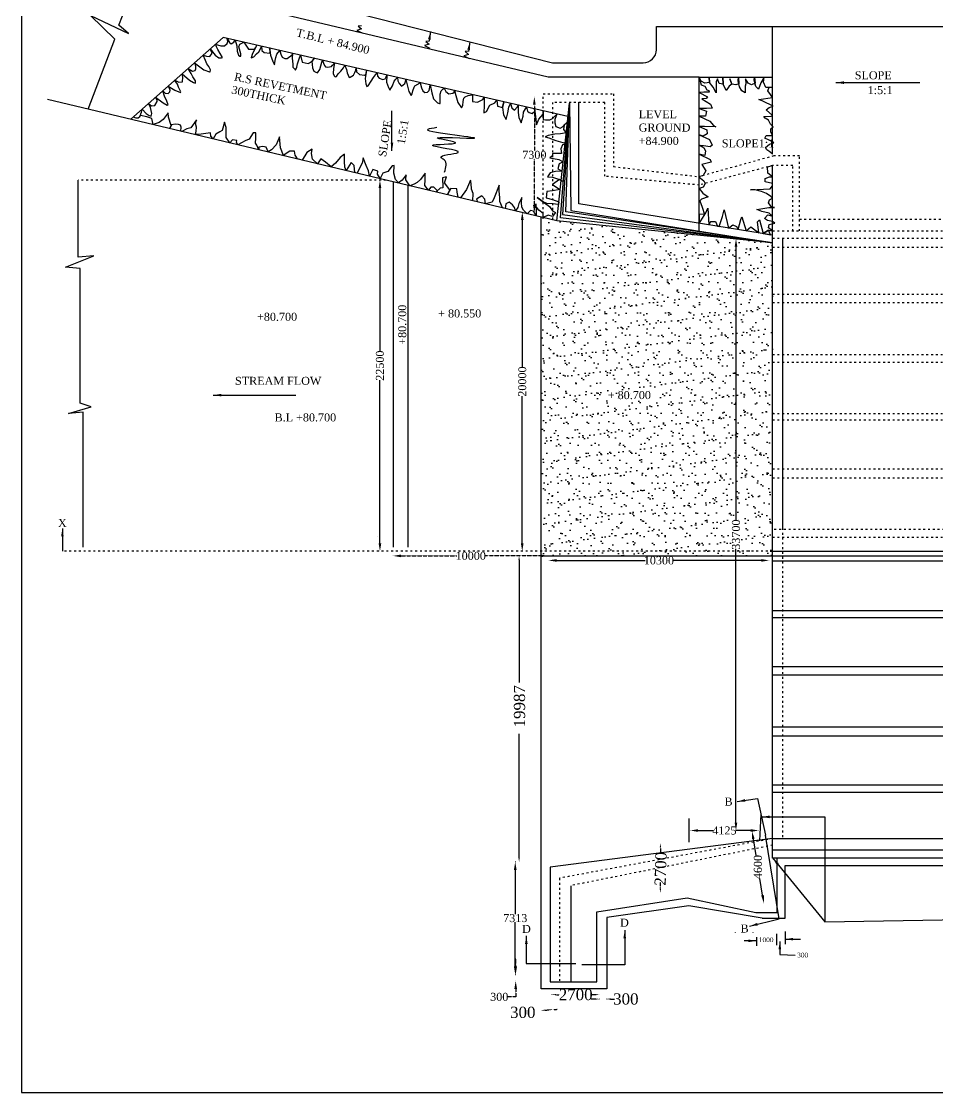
# Model space of a CAD drawing. Header units: millimetres. Extents: x 3396 to 289199, y -2290 to 111584.
# Drawn here: x 3396 to 60608, y -2290 to 64636 of the extents above; entities that cross this region are included whole.
import ezdxf

# ---------------------------------------------------------------- set-up
doc = ezdxf.new("R2010")
doc.units = ezdxf.units.MM
doc.header["$MEASUREMENT"] = 0
doc.linetypes.add('ACAD_ISO03W100', pattern=[30, 12, -18])
for name, color, linetype in [('DIM', 5, 'Continuous'), ('DWG.LINE', 10, 'Continuous'), ('HATCH', 2, 'Continuous'), ('TEXT', 7, 'Continuous')]:
    doc.layers.add(name, color=color, linetype=linetype)
doc.layers.add('DO LINE', color=3, linetype='Continuous', plot=False)
doc.layers.add('TITLE', color=7, linetype='Continuous', lineweight=30)
doc.styles.get("Standard").update_dxf_attribs({"font": 'TIMES.TTF', "height": 500})
doc.dimstyles.get("Standard").update_dxf_attribs({"dimtxt": 500, "dimasz": 500, "dimexe": 0.18, "dimexo": 0.0625, "dimgap": 0.09, "dimtad": 0, "dimtih": 1, "dimtoh": 1, "dimdec": 0, "dimzin": 0, "dimdsep": 46, "dimtxsty": 'Standard', "dimcen": 300, "dimclre": 256, "dimclrt": 4, "dimadec": 0, "dimazin": 0, "dimtfac": 1, "dimtdec": 0, "dimtofl": 0, "dimtmove": 0, "dimatfit": 3, "dimfxl": 5, "dimfxlon": 1, "dimtolj": 1, "dimtzin": 0, "dimarcsym": 0})

# ---------------------------------------------------------------- blocks, each defined once
blk = doc.blocks.new('*D101')
at = {"layer": 'Defpoints', "color": 0, "linetype": 'ACAD_ISO03W100', "ltscale": 0.2}
for p in [(26594, 31304), (36317, 31305), (36317, 31243)]:
    blk.add_point(p, dxfattribs=at)
at = {"layer": 'DIM', "lineweight": -2, "ltscale": 0.2}
blk.add_line((26594, 31248), (26594, 31242), dxfattribs=at)
at = {"layer": 'DIM', "color": 0, "linetype": 'ACAD_ISO03W100', "lineweight": -2, "ltscale": 0.2}
for p, q in [((27094, 31243), (30589, 31243)), ((35817, 31243), (32322, 31243))]:
    blk.add_line(p, q, dxfattribs=at)
at = {"layer": 'DIM', "linetype": 'ACAD_ISO03W100', "lineweight": -2, "ltscale": 0.2}
blk.add_line((36317, 31248), (36317, 31242), dxfattribs=at)
at = {"layer": 'DIM', "color": 0, "linetype": 'ACAD_ISO03W100', "ltscale": 0.2}
for points in [[(27094, 31326), (27094, 31159), (26594, 31243)], [(35817, 31326), (35817, 31159), (36317, 31243)]]:
    blk.add_solid(points, dxfattribs=at)
at = {"layer": 'DIM', "color": 4, "linetype": 'ACAD_ISO03W100', "ltscale": 0.2, "insert": (31455, 31243), "char_height": 500, "attachment_point": 5}
blk.add_mtext('\\A1;10000', dxfattribs=at)
blk = doc.blocks.new('*D102')
at = {"layer": 'Defpoints', "color": 0, "ltscale": 0.2}
for p in [(36317, 31243), (50098, 31189), (50098, 30959)]:
    blk.add_point(p, dxfattribs=at)
at = {"layer": 'DIM', "lineweight": -2, "ltscale": 0.2}
for p, q in [((36317, 30964), (36317, 30959)), ((50098, 30964), (50098, 30959))]:
    blk.add_line(p, q, dxfattribs=at)
at = {"layer": 'DIM', "color": 0, "lineweight": -2, "ltscale": 0.2}
for p, q in [((36817, 30959), (42341, 30959)), ((49598, 30959), (44074, 30959))]:
    blk.add_line(p, q, dxfattribs=at)
at = {"layer": 'DIM', "color": 0, "ltscale": 0.2}
for points in [[(36817, 31042), (36817, 30876), (36317, 30959)], [(49598, 31042), (49598, 30876), (50098, 30959)]]:
    blk.add_solid(points, dxfattribs=at)
at = {"layer": 'DIM', "color": 4, "ltscale": 0.2, "insert": (43207, 30959), "char_height": 500, "attachment_point": 5}
blk.add_mtext('\\A1;10300', dxfattribs=at)
blk = doc.blocks.new('*D103')
at = {"layer": 'Defpoints', "color": 0, "linetype": 'ACAD_ISO03W100', "ltscale": 0.2}
for p in [(35509, 59938), (35410, 52661), (35427, 52661)]:
    blk.add_point(p, dxfattribs=at)
at = {"layer": 'DIM', "lineweight": -2, "ltscale": 0.2}
blk.add_line((35432, 59938), (35427, 59938), dxfattribs=at)
at = {"layer": 'DIM', "color": 0, "linetype": 'ACAD_ISO03W100', "lineweight": -2, "ltscale": 0.2}
for p, q in [((35427, 59438), (35427, 56555)), ((35427, 53161), (35427, 56045))]:
    blk.add_line(p, q, dxfattribs=at)
at = {"layer": 'DIM', "linetype": 'ACAD_ISO03W100', "lineweight": -2, "ltscale": 0.2}
blk.add_line((35422, 52661), (35427, 52661), dxfattribs=at)
at = {"layer": 'DIM', "color": 0, "linetype": 'ACAD_ISO03W100', "ltscale": 0.2}
for points in [[(35344, 59438), (35510, 59438), (35427, 59938)], [(35344, 53161), (35510, 53161), (35427, 52661)]]:
    blk.add_solid(points, dxfattribs=at)
at = {"layer": 'DIM', "color": 4, "linetype": 'ACAD_ISO03W100', "ltscale": 0.2, "insert": (35427, 56300), "char_height": 500, "attachment_point": 5}
blk.add_mtext('\\A1;7300', dxfattribs=at)
blk = doc.blocks.new('*D105')
at = {"layer": 'Defpoints', "color": 0, "ltscale": 0.2}
for p in [(34473, 12127), (34235, 5091), (34235, 5091)]:
    blk.add_point(p, dxfattribs=at)
at = {"layer": 'DIM', "lineweight": -2, "ltscale": 0.2}
for p, q in [((34240, 12127), (34235, 12127)), ((34235, 5091), (34235, 5091))]:
    blk.add_line(p, q, dxfattribs=at)
at = {"layer": 'DIM', "color": 0, "lineweight": -2, "ltscale": 0.2}
for p, q in [((34235, 11627), (34235, 8864)), ((34235, 5591), (34235, 8354))]:
    blk.add_line(p, q, dxfattribs=at)
at = {"layer": 'DIM', "color": 0, "ltscale": 0.2}
for points in [[(34152, 11627), (34319, 11627), (34235, 12127)], [(34152, 5591), (34319, 5591), (34235, 5091)]]:
    blk.add_solid(points, dxfattribs=at)
at = {"layer": 'DIM', "color": 4, "ltscale": 0.2, "insert": (34235, 8609), "char_height": 500, "attachment_point": 5}
blk.add_mtext('\\A1;7313', dxfattribs=at)
blk = doc.blocks.new('*D106')
at = {"layer": 'Defpoints', "color": 0, "linetype": 'ACAD_ISO03W100', "ltscale": 0.2}
for p in [(34235, 5091), (34235, 4689), (34262, 4689)]:
    blk.add_point(p, dxfattribs=at)
at = {"layer": 'DIM', "color": 0, "linetype": 'ACAD_ISO03W100', "lineweight": -2, "ltscale": 0.2}
for p, q in [((34262, 5591), (34262, 6091)), ((34262, 4189), (34262, 3689)), ((34262, 3689), (33762, 3689))]:
    blk.add_line(p, q, dxfattribs=at)
at = {"layer": 'DIM', "lineweight": -2, "ltscale": 0.2}
blk.add_line((34257, 5091), (34262, 5091), dxfattribs=at)
at = {"layer": 'DIM', "linetype": 'ACAD_ISO03W100', "lineweight": -2, "ltscale": 0.2}
blk.add_line((34257, 4689), (34262, 4689), dxfattribs=at)
at = {"layer": 'DIM', "color": 0, "linetype": 'ACAD_ISO03W100', "ltscale": 0.2}
for points in [[(34179, 5591), (34345, 5591), (34262, 5091)], [(34179, 4189), (34345, 4189), (34262, 4689)]]:
    blk.add_solid(points, dxfattribs=at)
at = {"layer": 'DIM', "color": 4, "linetype": 'ACAD_ISO03W100', "ltscale": 0.2, "insert": (33236, 3689), "char_height": 500, "attachment_point": 5}
blk.add_mtext('\\A1;300', dxfattribs=at)
blk = doc.blocks.new('*D108')
at = {"layer": 'Defpoints', "color": 0, "ltscale": 0.2}
for p in [(49015, 14060), (49035, 14064), (49781, 9544)]:
    blk.add_point(p, dxfattribs=at)
at = {"layer": 'DIM', "lineweight": -2, "ltscale": 0.2}
for p, q in [((49020, 14061), (49015, 14060)), ((49766, 9542), (49761, 9541))]:
    blk.add_line(p, q, dxfattribs=at)
at = {"layer": 'DIM', "color": 0, "lineweight": -2, "ltscale": 0.2}
for p, q in [((49096, 13567), (49269, 12520)), ((49679, 10034), (49507, 11081))]:
    blk.add_line(p, q, dxfattribs=at)
at = {"layer": 'DIM', "color": 0, "ltscale": 0.2}
for points in [[(49179, 13581), (49014, 13553), (49015, 14060)], [(49762, 10048), (49597, 10021), (49761, 9541)]]:
    blk.add_solid(points, dxfattribs=at)
at = {"layer": 'DIM', "color": 4, "ltscale": 0.2, "insert": (49388, 11801), "char_height": 500, "attachment_point": 5, "rotation": 90}
blk.add_mtext('\\A1;4600', dxfattribs=at)
blk = doc.blocks.new('*D110')
at = {"layer": 'Defpoints', "color": 0, "ltscale": 0.2}
for p in [(48932, 51062), (48019, 14083), (48970, 14083)]:
    blk.add_point(p, dxfattribs=at)
at = {"layer": 'DIM', "lineweight": -2, "ltscale": 0.2}
for p, q in [((48024, 51062), (48019, 51062)), ((48024, 14083), (48019, 14083))]:
    blk.add_line(p, q, dxfattribs=at)
at = {"layer": 'DIM', "color": 0, "lineweight": -2, "ltscale": 0.2}
for p, q in [((48019, 50562), (48019, 33467)), ((48019, 14583), (48019, 31677))]:
    blk.add_line(p, q, dxfattribs=at)
at = {"layer": 'DIM', "color": 0, "ltscale": 0.2}
for points in [[(47936, 50562), (48102, 50562), (48019, 51062)], [(47936, 14583), (48102, 14583), (48019, 14083)]]:
    blk.add_solid(points, dxfattribs=at)
at = {"layer": 'DIM', "color": 4, "ltscale": 0.2, "insert": (48019, 32572), "char_height": 500, "attachment_point": 5, "rotation": 90}
blk.add_mtext('\\A1;33700', dxfattribs=at)
blk = doc.blocks.new('*D113')
at = {"layer": 'Defpoints', "color": 0, "ltscale": 0.2}
for p in [(45154, 14105), (49442, 14105), (49442, 14083)]:
    blk.add_point(p, dxfattribs=at)
at = {"layer": 'DIM', "lineweight": -2, "ltscale": 0.2}
for p, q in [((45154, 14088), (45154, 14083)), ((49442, 14088), (49442, 14083))]:
    blk.add_line(p, q, dxfattribs=at)
at = {"layer": 'DIM', "color": 0, "lineweight": -2, "ltscale": 0.2}
for p, q in [((45654, 14083), (46590, 14083)), ((48942, 14083), (48006, 14083))]:
    blk.add_line(p, q, dxfattribs=at)
at = {"layer": 'DIM', "color": 0, "ltscale": 0.2}
for points in [[(45654, 14166), (45654, 14000), (45154, 14083)], [(48942, 14166), (48942, 14000), (49442, 14083)]]:
    blk.add_solid(points, dxfattribs=at)
at = {"layer": 'DIM', "color": 4, "ltscale": 0.2, "insert": (47298, 14083), "char_height": 500, "attachment_point": 5}
blk.add_mtext('\\A1;4125', dxfattribs=at)
blk = doc.blocks.new('*D191')
at = {"layer": 'Defpoints', "color": 0, "ltscale": 0.2}
for p in [(34504, 52737), (34676, 52737), (34498, 31529)]:
    blk.add_point(p, dxfattribs=at)
at = {"layer": 'DIM', "lineweight": -2, "ltscale": 0.2}
for p, q in [((34671, 52737), (34676, 52737)), ((34664, 31529), (34669, 31529))]:
    blk.add_line(p, q, dxfattribs=at)
at = {"layer": 'DIM', "color": 0, "lineweight": -2, "ltscale": 0.2}
for p, q in [((34676, 52237), (34673, 43035)), ((34669, 32029), (34672, 41231))]:
    blk.add_line(p, q, dxfattribs=at)
at = {"layer": 'DIM', "color": 0, "ltscale": 0.2}
for points in [[(34592, 52237), (34759, 52237), (34676, 52737)], [(34586, 32029), (34753, 32029), (34669, 31529)]]:
    blk.add_solid(points, dxfattribs=at)
at = {"layer": 'DIM', "color": 4, "ltscale": 0.2, "insert": (34672, 42133), "char_height": 500, "attachment_point": 5, "rotation": 90}
blk.add_mtext('\\A1;20000', dxfattribs=at)
blk = doc.blocks.new('*D192')
at = {"layer": 'Defpoints', "color": 0, "ltscale": 0.2}
for p in [(25784, 54728), (25784, 31529), (25784, 31529)]:
    blk.add_point(p, dxfattribs=at)
at = {"layer": 'DIM', "lineweight": -2, "ltscale": 0.2}
for p, q in [((25784, 54728), (25784, 54728)), ((25784, 31529), (25784, 31529))]:
    blk.add_line(p, q, dxfattribs=at)
at = {"layer": 'DIM', "color": 0, "lineweight": -2, "ltscale": 0.2}
for p, q in [((25784, 54228), (25784, 44030)), ((25784, 32029), (25784, 42226))]:
    blk.add_line(p, q, dxfattribs=at)
at = {"layer": 'DIM', "color": 0, "ltscale": 0.2}
for points in [[(25701, 54228), (25867, 54228), (25784, 54728)], [(25701, 32029), (25867, 32029), (25784, 31529)]]:
    blk.add_solid(points, dxfattribs=at)
at = {"layer": 'DIM', "color": 4, "ltscale": 0.2, "insert": (25784, 43128), "char_height": 500, "attachment_point": 5, "rotation": 90}
blk.add_mtext('\\A1;22500', dxfattribs=at)

msp = doc.modelspace()

# ---------------------------------------------------------------- hatches: boundary and pattern name
at = {"layer": 'HATCH', "ltscale": 0.2}
h = msp.add_hatch(dxfattribs=at)
h.set_pattern_fill('AR-SAND', color=256, scale=500, style=0)
h.paths.add_polyline_path([(36835, 52181.7), (35851.3, 52416.3), (35851.3, 31242.6), (50306.1, 31242.6), (50306.1, 50809.4)])
h.paths.add_polyline_path([(41819.5, 31490), (44595.5, 31490), (44595.5, 30427.9), (41819.5, 30427.9)], flags=9)
h.paths.add_polyline_path([(34384.4, 40514.5), (34384.4, 43389.5), (35446.5, 43389.5), (35446.5, 40514.5)], flags=9)
h.paths.add_polyline_path([(48325.3, 31235.1), (48325.3, 34090.3), (49389.4, 34090.3), (49389.4, 31235.1)], flags=9)
h.paths.add_polyline_path([(39888.9, 41662.9), (42730.4, 41662.9), (42730.4, 40902.8), (39888.9, 40902.8)], flags=24)

# ---------------------------------------------------------------- linework, layer by layer
at = {"layer": 'DIM', "ltscale": 0.2}
for p, q in [((25616.4, 55144.6), (25616.2, 55144.6)), ((25621.4, 32468.8), (25616.2, 32468.8)), ((34478.4, 31242.6), (34473.2, 31242.6)), ((34473.4, 30992.6), (34473.4, 23329.4)), ((34473.4, 12376.9), (34473.4, 20115.4)), ((34478.4, 12126.9), (34473.2, 12126.9)), ((43302.2, 10184.6), (43297, 10184.6)), ((47989.9, 7717.9), (47989.9, 7723.1)), ((49087.4, 7717.9), (49087.4, 7723.1)), ((36533.4, 3822.4), (36533.4, 3827.6)), ((39234.9, 3554.4), (38984.9, 3554.4)), ((39484.9, 3559.4), (39484.9, 3554.2)), ((39935.9, 3559.4), (39935.9, 3554.2)), ((40185.9, 3554.4), (40435.9, 3554.4)), ((35849, 2846.8), (35849.4, 2841.6))]:
    msp.add_line(p, q, dxfattribs=at)
at = {"layer": 'DIM', "linetype": 'ACAD_ISO03W100', "ltscale": 0.2}
for p, q in [((43302.2, 13279.7), (43297, 13279.7)), ((43297.2, 13029.7), (43297.2, 12704.8)), ((43297.2, 10434.6), (43297.2, 10850.4)), ((36783.4, 3827.4), (37008, 3827.4)), ((39234.9, 3827.4), (39010.2, 3827.4)), ((39484.9, 3822.4), (39484.9, 3827.6)), ((36098.7, 2859.9), (36351.5, 2878.2)), ((36600.5, 2901.3), (36600.9, 2896.1)), ((36600.9, 2896.3), (36850.2, 2914.4))]:
    msp.add_line(p, q, dxfattribs=at)
at = {"layer": 'DIM', "ltscale": 0.2}
for points in [[(45072.9, 14834.2), (45072.9, 13351.1)], [(49573.9, 15109.7), (49497.5, 13428.8)], [(49295.4, 7424.4), (49295.4, 6877.4)], [(50552.7, 7638.7), (50552.7, 6918.9)], [(51088, 7783.9), (51088, 6991.6)]]:
    msp.add_lwpolyline(points, dxfattribs=at)
for points in [[(34431.7, 30992.6), (34515, 30992.6), (34473.4, 31242.6)], [(34431.7, 12376.9), (34515, 12376.9), (34473.4, 12126.9)], [(39234.9, 3596.1), (39234.9, 3512.8), (39484.9, 3554.4)], [(40185.9, 3596.1), (40185.9, 3512.8), (39935.9, 3554.4)]]:
    msp.add_solid(points, dxfattribs=at)
at = {"layer": 'DIM', "linetype": 'ACAD_ISO03W100', "ltscale": 0.2}
for points in [[(43255.6, 13029.7), (43338.9, 13029.7), (43297.2, 13279.7)], [(43255.6, 10434.6), (43338.9, 10434.6), (43297.2, 10184.6)], [(36783.4, 3869.1), (36783.4, 3785.8), (36533.4, 3827.4)], [(39234.9, 3869.1), (39234.9, 3785.8), (39484.9, 3827.4)], [(36095.7, 2901.4), (36101.7, 2818.3), (35849.4, 2841.8)], [(36348.5, 2919.7), (36354.6, 2836.6), (36600.9, 2896.3)]]:
    msp.add_solid(points, dxfattribs=at)
at = {"layer": 'DO LINE', "linetype": 'ACAD_ISO03W100', "ltscale": 10}
for p, q in [((35975.6, 52309), (35975.6, 60104)), ((35975.6, 60104), (40379.1, 60104)), ((39822, 59578.6), (36565.4, 59578.6)), ((36565.4, 59578.6), (36565.4, 52190.4)), ((39822, 54958.7), (39822, 59578.6)), ((40379.1, 60104), (40379.1, 55564)), ((40379.1, 55564), (45700.8, 54934.1)), ((45726.4, 54411.4), (39822, 54958.7)), ((50306.1, 13167.9), (37699.2, 10637.5))]:
    msp.add_line(p, q, dxfattribs=at)
for points in [[(51983.9, 51545.3), (51983.9, 56233.1), (50376, 56233.1), (45700.8, 54934.1)], [(50306.1, 55634.8), (45726.4, 54411.4)], [(51563.5, 55634.8), (50306.1, 55634.8)], [(51563.5, 51545.3), (51563.5, 55634.8)], [(26157, 54727.5), (6944.5, 54727.5)], [(51983.9, 52272.7), (116753.2, 52272.7)], [(50306.1, 51545.3), (117184.4, 51545.3)], [(50306.1, 51100.8), (117758, 51100.8)], [(50306.1, 50535.1), (117758, 50535.1)], [(50306.1, 47585.2), (117119.1, 47585.2)], [(50306.1, 47074), (117119.1, 47074)], [(50306.1, 43835), (117119.1, 43835)], [(50306.1, 43342), (117119.1, 43342)], [(50306.1, 40141.4), (117119.1, 40141.4)], [(50306.1, 39739.7), (117119.1, 39739.7)], [(50306.1, 36684.1), (117119.1, 36684.1)], [(50306.1, 36118.1), (117119.1, 36118.1)], [(50412.9, 32914.5), (117291.3, 32914.5)], [(50931.3, 32987.5), (50931.3, 13579.1)], [(50306.1, 32403.2), (117184.4, 32403.2)], [(50306.1, 31529), (5953, 31529)], [(50306.1, 13579.1), (36998.2, 11105.3), (36998.2, 4621.2)]]:
    msp.add_lwpolyline(points, dxfattribs=at)
at = {"layer": 'DWG.LINE', "ltscale": 0.2}
msp.add_line((37699.2, 10637.5), (37699.2, 4621.2), dxfattribs=at)
for points in [[(7564.6, 59160.2), (9223.1, 63536), (7698.6, 64999.6), (10090.1, 63874.5), (9482.3, 64392.3), (11307.8, 69097.6)], [(45726.4, 61155.2), (36294.8, 61155.2), (10594, 67264.4)], [(43049.2, 64322.6), (96779.4, 64322.6), (97033.3, 65112.7), (97279, 63901.8), (97442.7, 64319.1), (102861.3, 64319.1), (103178.1, 64958.8), (103358.1, 64031), (103559.6, 64376.2), (126309.8, 64376.2)], [(50293.4, 56344.1), (50293.4, 64322.6)], [(37524.5, 58690.9), (15985.4, 63636.3), (10225.3, 58525.8)], [(45726.4, 51545.1), (45726.4, 61155.2), (50293.4, 61155.2)], [(50306.1, 50809.4), (36835, 52181.7), (5029.2, 59764.6)], [(50306.1, 51283.1), (38200.9, 53229.3), (38200.9, 59590.7)], [(36835, 52181.7), (37612.9, 59525.9), (37715.7, 52831.8), (50306.1, 50809.4), (37398.4, 52730.9), (37612.9, 59525.9), (37180.5, 52579.5), (50306.1, 50809.4), (37050.7, 52363.5), (37612.9, 59525.9)], [(50306.1, 12365.9), (50306.1, 55634.8)], [(7257.4, 31791.3), (7257.4, 40220.8), (6337.9, 40145.1), (7746, 40555.4), (7061.5, 40780.1), (7061.5, 49198.3), (6146.9, 49273.8), (7926.1, 49984.9), (6944.5, 49899), (6944.5, 54727.5)], [(26619.3, 54617.3), (26619.3, 31791.3)], [(27519.6, 54402.7), (27519.6, 31791.3)], [(35851.3, 4189.4), (35851.3, 52416.3)], [(50931.3, 51100.8), (50931.3, 32987.5)], [(50306.1, 31529), (117184.4, 31529)], [(35851.3, 31242.6), (50306.1, 31242.6)], [(50306.1, 31242.6), (117184.4, 31242.6)], [(50306.1, 30934.4), (117184.4, 30934.4)], [(50306.1, 27831.3), (117119.1, 27831.3)], [(50306.1, 27403.3), (117119.1, 27403.3)], [(50306.1, 24326.8), (117119.1, 24326.8)], [(50306.1, 23808.2), (117119.1, 23808.2)], [(50306.1, 20558.5), (117119.1, 20558.5)], [(50306.1, 20002.9), (117119.1, 20002.9)], [(50306.1, 16940.3), (117119.1, 16940.3)], [(50306.1, 16477.3), (117119.1, 16477.3)], [(50306.1, 13579.1), (36424.4, 11795.8), (36424.4, 4621.2), (39327.6, 4621.2), (39327.6, 9004.5), (44974.6, 9874.7), (49268.2, 8963), (50594.7, 8963), (50594.7, 12374)], [(50306.1, 13579.1), (117758, 13579.1)], [(50306.1, 12882.8), (117758, 12882.8)], [(50306.1, 12374), (117758, 12374)], [(49646.2, 8601.9), (51092.5, 8601.9), (51092.5, 11890.3), (91914.4, 11890.3)], [(49646.2, 8601.9), (45079.2, 9386.8), (39950.2, 8640.5), (39950.2, 4189.4), (35851.3, 4189.4)]]:
    msp.add_lwpolyline(points, dxfattribs=at)
msp.add_lwpolyline([(11094.6, 68548.2), (36559.9, 62048.4), (42229.6, 62048.4, 0.4142136), (43049.2, 62868), (43049.2, 64322.6)], format="xyb", dxfattribs=at)
at = {"layer": 'HATCH', "ltscale": 0.2}
for points in [[(24627.7, 64363.4), (24427.8, 64342.9), (24639.3, 64163.9), (24351.3, 64076.9), (24668.8, 63912.9)], [(10382.6, 58665.3), (10536.1, 58607.9), (10680, 58622), (10793.3, 58697.4), (10833.3, 58763.4), (10856.9, 58857.7), (10892.3, 58956.6), (10918.3, 59041.5), (10936.9, 59157.2), (11187.8, 58893.3), (11378.8, 58763.7), (11501.5, 58718.9), (11541.6, 58876.8), (11492.1, 59060.6), (11449.6, 59251.5), (11419, 59352.8), (11331.9, 59507.6), (11515.9, 59354.2), (11721.1, 59377.8), (11881.5, 59639.3), (11867.3, 59736), (11776.4, 59902), (12254.4, 59549.7), (12492.5, 59401.2), (12549.2, 59427.2), (12473.7, 59646.3), (12322.7, 59969.1), (12217.3, 60293.2), (12368.2, 60161.6), (12552.1, 60133.3), (12667.7, 60244), (12684.2, 60331.2), (12599.3, 60545.7), (12561, 60598.1), (12972, 60347.7), (13330.5, 60199.3), (13358.8, 60239.3), (13212.5, 60533.9), (13134.7, 60717.7), (13047.4, 60859.1), (12975.7, 60966), (13225.4, 60841.6), (13456.5, 60865.2), (13466, 61147.9), (13458.9, 61263.4), (13432.1, 61371), (13895.6, 60966.6), (14140.9, 60825.2), (14263.5, 60782.7), (14263.5, 60917.1), (14103.1, 61164.5), (13987.6, 61381.3), (13933.3, 61485), (13807.6, 61704.1), (14079.7, 61535.4), (14254.2, 61570.8), (14296.6, 61667.4), (14289.6, 61846.5), (14249.5, 61976.1), (14199.7, 62052), (14776.1, 61615.7), (15137, 61476.6), (15184.2, 61483.7), (15196, 61601.5), (15089.8, 61823), (14981.4, 61988), (14896.4, 62190.7), (14746.3, 62537), (14943.6, 62465.1), (15170.1, 62451), (15313.9, 62658.4), (15183.5, 62924.8), (15484.4, 62520), (15722.7, 62366.8), (15883.1, 62352.6), (15956.2, 62378.6), (15807.6, 62637.8), (15661.4, 62889.9), (15583.5, 63057.2), (15526.9, 63165.7), (15500.2, 63205.9), (15845.5, 63115), (16076.7, 63115), (16244.1, 63263.5), (16277.2, 63383.7), (16244.7, 63576.8), (16395, 63320), (16489.4, 63244.6), (16664, 63346), (16740.5, 63462.9), (16844.2, 63114.1), (16865.5, 62784.2), (16945.7, 62522.6), (17032.9, 62461.3), (17091.9, 62463.7), (17091.9, 62614.5), (16978.7, 63041), (17030.5, 63220.1), (17157.9, 63281.4), (17280.1, 63339), (17417.3, 63144.7), (17584.8, 62911.4), (17945.7, 62899.6), (18037.7, 62998.6), (18106.3, 63149.3), (17832.5, 62631), (17734.6, 62359.8), (17902.1, 62430.5), (18081.3, 62611.9), (18230, 62734.5), (18329, 62923), (18387.8, 63084.7), (18413.9, 62814.6), (18550.7, 62696.8), (18909.2, 62652), (18921, 62758), (18892.7, 63005.5), (18955.2, 62519.6), (19096.8, 62134.7), (19193.5, 61915.5), (19193.5, 61915.5), (19247.8, 62198.3), (19273.7, 62384.5), (19344.4, 62584.8), (19526.5, 62823.3), (19589.8, 62592.3), (19670, 62396.7), (19835.1, 62314.2), (19988.4, 62326), (20306.8, 62554.6), (20329.2, 62638.9), (20310.1, 62341.9), (20336, 61957.8), (20352.5, 61774), (20456.3, 61677.3), (20508.2, 61590.2), (20590.7, 61778.7), (20628.4, 61981.3), (20711, 62242.9), (20770, 62370.2), (20832.4, 62523.4), (20932.7, 62099.1), (21303, 62002.5), (21378.5, 62040.2), (21503.5, 62134.5), (21590.7, 62202.8), (21694.6, 62356), (21536.6, 62160.5), (21580.4, 61744.8), (21665.3, 61521), (21778.5, 61466.8), (21889.3, 61431.4), (22033.2, 61624.7), (22158.2, 62091.3), (22193.8, 62210.8), (22264.3, 62018.2), (22318.6, 61876.8), (22389.3, 61808.5), (22509.7, 61780.2), (22750.2, 61825), (22825.7, 61909.8), (22903.5, 61966.4), (22956.5, 62035.7), (22876.3, 61702.1), (22869.2, 61388.7), (22916.4, 61230.7), (22994.2, 61178.9), (23065, 61202.5), (23173.5, 61360.4), (23345.6, 61534.7), (23506, 61732.7), (23555.6, 61817.5), (23591.8, 61889.8), (23686.2, 61633.6), (23745.2, 61430.9), (23865.5, 61124.6), (23919.7, 61148.2), (24127.2, 61277.8), (24219.2, 61445.1), (24275.9, 61595.9), (24292.1, 61729.1), (24318.3, 61485.1), (24497.6, 61322.5), (24827.7, 61284.8), (24917.4, 61343.7), (24954.1, 61577.1), (24859.5, 61074.1), (24894.8, 60741.8), (24968, 60569.8), (25041, 60609.8), (25227.4, 60899.7), (25383, 61125.9), (25501, 61290.9), (25620.1, 61424.2), (25630.7, 61206), (25729.8, 61085.8), (25963.3, 61001), (26114.2, 61048.1), (26182.6, 61166), (26214.3, 61287.7), (26200.4, 60844.9), (26320.7, 60515), (26398.5, 60331.2), (26573.1, 60604.6), (26676.8, 60896.8), (26773.5, 61019.3), (26882.4, 61134.3), (26898.5, 60932.1), (26976.4, 60764.8), (27139.1, 60597.5), (27346.7, 60753), (27382, 60873.2), (27400, 61015.5), (27495.7, 60595), (27583, 60262.7), (27729.2, 60008.2), (27802.3, 60114.2), (27833, 60302.7), (27927.3, 60533.7), (27962.7, 60606.7), (28304.2, 60807.9), (28369.5, 60493.7), (28463.8, 60291), (28584.2, 60199.1), (28751.6, 60213.2), (28867.2, 60319.3), (28900.2, 60526.6), (28928.6, 60664.5), (29016.8, 60174.4), (29132.4, 59806.8), (29372.9, 59547.6), (29509.8, 59498.1), (29554.6, 59516.9), (29552.2, 59785.6), (29549.8, 60089.6), (29615.9, 60289.9), (29726.8, 60428.9), (29792.5, 60466.2), (29895.1, 60266.3), (30084.7, 60108.9), (30341.9, 60150.7), (30409.4, 60211.7), (30444.5, 60316.5), (30528.3, 59999.7), (30650.6, 59575.7), (30878.8, 59235.2), (30952.7, 59392.6), (30978.4, 59633.5), (31017, 59842.3), (31103.8, 59925.8), (31299.9, 60006.1), (31572.4, 60057.5)], [(28850.2, 63409.4), (28650.3, 63389), (28861.8, 63210), (28573.8, 63123), (28891.3, 62959)], [(31309, 62770.2), (31109, 62749.8), (31320.5, 62570.8), (31032.5, 62483.8), (31350, 62319.8)], [(50293.4, 56344.1), (50125.7, 56495.3), (49937, 56612.3), (49868.7, 56761.8), (50116.2, 56971.2), (50373.2, 57055.7), (50293.4, 57120.8), (50096.6, 57218.3), (49816.9, 57338.5), (49898.2, 57507.5), (50197.5, 57507.5), (50293.4, 57501.1), (50187.8, 57742.6), (50200.8, 57934.4), (50337.4, 58044.9), (50165.2, 58225.2), (50051.3, 58465.7), (49849.6, 58598.9), (49761.8, 58693.2), (50220.5, 58709.4), (50293.4, 58751.7), (49895.2, 59110.1), (50087.2, 59262.9), (50331.2, 59350.6), (49690.1, 59660.1), (49440.5, 59759.9), (50293.4, 59884.5), (50180.8, 60075.6), (49997.8, 60291.7), (50089.3, 60524.4), (50293.4, 60499.4), (49881.4, 60516), (49731.7, 60840.1), (49781.6, 61155.2), (49565.3, 60798.6), (49423.9, 60399.7), (49265.9, 60574.2), (49157.8, 60973.1), (49166.1, 61155.2), (49211.9, 60773.7), (48991.4, 60673.9), (48775.2, 60782), (48617.1, 61056.2), (48642.1, 60740.4), (48592.2, 60599.2), (48583.9, 60183.7), (48384.3, 60291.7), (48242.9, 60549.3), (48159.7, 60931.6), (48184.7, 61155.2), (48201.3, 60740.4), (48001.7, 60682.3), (47760.5, 60715.5), (47644, 61056.2), (47760.5, 60715.5), (47594.2, 60590.9), (47402.9, 60316.6), (47211.6, 60707.2), (47203.3, 61155.2), (47211.6, 60707.2), (47211.6, 60707.2), (46970.4, 60757), (46870.6, 61047.9), (46870.6, 61047.9), (46779.1, 60856.7), (46787.4, 60441.3), (46787.4, 60167), (46587.8, 60532.7), (46363.2, 60823.5), (46346.6, 61155.2), (46363.2, 60823.5), (46075.9, 60774.5), (45834.7, 60907.5), (45726.4, 61155.2), (45851.3, 60683.1), (46075.9, 60591.7), (46200.6, 60359), (46325.4, 60317.5), (46342.2, 60224.5), (46009.5, 60216.2), (45726.4, 60191.3), (46234.1, 59933.7), (46159.2, 59825.7), (45884.8, 59792.4), (46433.7, 59460), (46533.5, 59210.7), (46167.6, 59194.1), (45726.4, 59194.1), (46175.9, 59019.6), (46109.3, 58712.1), (45726.4, 58712.1), (46383.8, 58396.4), (46616.7, 58138.8), (46766.4, 58047.4), (46059.4, 58072.3), (45726.4, 58080.6), (46200.8, 57864.5), (46217.5, 57606.9), (45967.9, 57474), (45726.4, 57548.8), (46358.8, 57266.2), (46533.5, 56904.9), (46408.7, 56796.8), (45992.9, 56863.3), (45843.2, 56871.6), (45726.4, 56896.5), (46001.2, 56738.7), (46109.3, 56555.8), (46067.7, 56265), (45726.4, 56350.1), (46417.1, 56015.7), (46467, 55841.2), (45884.8, 55699.9), (46142.6, 55297.6), (45974.4, 55010.1), (45700.8, 54934.1), (46017.9, 54666.1), (46088.3, 54508), (45959.6, 54283.8), (45726.4, 54192.4), (45953.8, 53905.2), (46286.3, 53679.3), (45874, 53533.1), (45726.4, 53387), (45761.1, 53421.3), (45900.6, 53028.2), (46059.9, 52564.7), (45726.4, 52603), (45726.4, 52019.4)], [(31572.4, 60057.5), (31572.4, 59634.7), (31884.2, 59590.7), (32211.2, 59757.7), (32295.9, 59891.4), (32291.2, 59387.3), (32276.7, 58922.6), (32443.8, 59002.4), (32654.6, 59394.6), (32967.2, 59554.4), (33079.5, 59711.5), (33127.1, 59336.5), (33432.3, 59263.9), (33514.2, 59611.7), (33432.3, 59263.9), (33505, 58806.4), (33672.2, 58501.4), (33781.2, 58929.8), (33839.4, 59285.7), (33927.9, 59516.7), (34013.8, 59242.1), (34188.2, 59096.9), (34362.7, 59285.7), (34408.9, 59406.2), (34413.5, 58944.3), (34457.1, 58624.8), (34595.2, 58298), (34726.1, 58712), (34747.9, 58958.9), (34944.6, 59283.3), (34944.6, 59283.3), (34995, 59038.8), (35111.3, 58937.1), (35293, 58879), (35452.9, 59024.2), (35443.2, 59168.8), (35503.7, 58690.2), (35540.1, 58327.1), (35554.6, 58181.9), (35714.5, 58530.4), (35975.6, 58849.9), (35975.6, 59046.5), (35975.6, 58719.2), (35975.6, 58501.4), (36114.3, 58486.8), (36390.5, 58486.8), (36565.4, 58574.1), (36825.4, 58851.4), (36705, 58508.8), (36705, 58298.2), (36777.7, 58065.8), (37039.4, 57956.9), (37228.4, 58080.3), (37344.6, 58211.1), (37490.6, 58370.8), (37286.5, 58145.7), (37257.4, 57884.3), (37416.6, 57672.5), (37416.6, 57672.5), (37053.9, 57608.3), (36712.3, 57601), (36298, 57506.6), (36094.5, 57419.5), (36335.7, 57364.3), (36764.6, 57190), (37200.7, 57066.5), (37531.4, 56942.7), (37178.9, 56921.3), (37077.1, 56667.1), (37128, 56383.9), (37128, 56383.9), (36565.4, 56376.6), (36565.4, 56231.4), (36386.6, 56122.5), (36953.5, 56013.5), (37224, 55853.8), (36968.1, 55737.6), (36892.9, 55428.8), (37163.9, 55286.6), (36741.8, 55266.2), (36416.4, 55173.4), (36242.1, 54917.9), (36565.4, 54894.7), (36927.7, 54790.2), (37229.1, 54635.6), (37007.7, 54749.2), (36565.4, 54453.4), (36565.4, 54453.4), (36823.2, 54267.6), (37042.8, 54143), (36565.4, 54058.7), (36207.2, 54012.2), (36172.4, 53617.4), (36565.4, 53512.9), (36960.6, 53367.6), (36942.1, 53193), (36565.4, 53234.2), (36207.2, 53257.5), (35975.6, 53373.6), (35602.9, 53629), (36369.9, 53071.7), (36565.4, 52804.6), (36753.4, 52700.1), (36565.4, 52456.3), (36288.5, 52537.6), (35975.6, 52386.6), (35975.6, 52642.1), (35707.5, 52851.1), (35498.3, 53106.5), (35521.6, 53234.2), (35544.8, 52723.3), (35544.9, 52489.3), (35382.1, 52781.4), (35196.1, 52816.2), (35196.1, 52816.2), (34983.6, 52623.2), (34983.6, 52623.2), (34754.5, 52839.4), (34638.3, 53036.8), (34626.7, 53327.1), (34638.3, 53640.6), (34464, 53257.5), (34394.2, 53002), (34242.6, 52799.8), (34185.1, 53013.6), (34057.3, 53176.2), (33859.7, 53338.7), (33638.9, 53245.9), (33598.5, 52953.4), (33598.5, 52953.4), (33434.6, 52992.5), (33278.6, 53385.2), (33278.6, 53640.6), (33220.5, 54035.4), (33220.5, 54407), (32918.3, 53617.4), (32790.5, 53350.4), (32381.8, 53243.5), (32332.4, 53535.5), (32146.4, 53732.9), (31821, 53535.5), (31871.2, 53365.2), (31587.4, 53432.8), (31611.8, 53883.8), (31495.6, 54150.9), (31484, 54499.2), (31437.5, 54719.8), (31193.4, 54139.3), (31193.4, 54139.3), (30805.5, 53619.2), (30660, 53653.9), (30612.4, 53976.7), (30577.5, 54174.1), (30205.6, 54197.3), (29996.5, 53812.1), (30156.2, 54106.3), (29810.5, 54545.7), (29938.3, 54928.9), (29682.6, 54870.8), (29717.5, 54243.8), (29554.8, 54209), (29292.2, 53980), (29373.3, 54050.7), (29148.1, 54278.6), (28962.1, 54278.6), (28817.3, 54093.3), (28578.6, 54394.7), (28613.5, 54743.1), (28613.5, 55161.1), (28323, 54766.3), (28102.2, 54568.9), (27916.2, 54464.4), (27659, 54369.4), (27399.4, 54742.8), (27422.6, 55044.8), (27166.9, 54708), (26939, 54541.1), (26748.6, 54754.5), (26655.6, 55149.3), (26678.8, 55636.9), (26539.4, 55613.7), (26272.1, 55253.8), (25969.9, 55149.3), (25799.5, 54812.7), (25632.9, 55102.8), (25644.5, 55277), (25330.7, 55381.5), (25122.4, 54974.2), (25063.5, 55300.2), (24924, 55636.9), (24738, 56113), (24668.3, 55787.9), (24517.2, 55474.4), (24371, 55153.3), (24218.6, 55189.6), (24180.2, 55625.3), (23982.7, 55822.7), (23672.4, 55319.9), (23599.1, 55532.4), (23575.9, 55892.4), (23575.9, 56345.2), (23308.6, 56136.2), (23006.4, 55776.3), (22735.6, 55543.2), (22386.2, 55845.9), (22095.7, 56054.9), (21894.8, 55743.7), (21572.7, 56020.1), (21514.6, 56380.1), (21549.5, 56658.7), (21224.1, 56438.1), (20932.1, 55973.2), (20629.6, 56045.3), (20491.9, 56275.5), (20457, 56519.4), (20166.5, 56519.4), (19934.1, 56380.1), (19753.6, 56254.1), (19572.6, 56735), (19516.5, 57423.9), (19300, 56927.3), (19011.4, 56614.9), (18805.6, 56480.2), (18674.7, 56775.1), (18474.2, 56831.2), (18225.7, 56775.1), (18224.7, 56618.7), (18105.4, 56911.3), (18009.2, 57031.4), (18041.3, 57343.9), (18033.2, 57680.3), (17856.9, 57680.3), (17608.3, 57279.8), (17359.8, 57167.6), (16909.8, 56932.1), (16829, 57062.5), (16837, 57198.7), (16580.4, 57246.8), (16407.3, 57051.9), (16171, 57384.9), (16171, 57673.3), (16171, 58017.8), (16074.8, 58338.2), (15922.5, 57817.5), (15786.2, 57737.4), (15537.6, 57585.2), (15372, 57298.8), (15233, 57457), (15208.9, 57673.3), (14620.3, 57593.1), (14257.7, 57564.4), (14307.7, 57769.4), (14331.7, 58025.7), (14259.6, 58258), (14331.7, 58482.3), (13971, 57993.7), (13714.4, 57929.6), (13412, 57766.1), (13351.3, 57780.5), (13377.6, 58033.7), (13329.5, 58145.9), (13209.3, 58202), (12992.8, 58209.9), (12768.3, 58169.9), (12667.4, 57943.6), (12754, 58137.8), (12574.9, 58651.6), (12550.8, 58915.9), (12246.1, 58507.4), (11997.6, 58323.1), (11629, 58191.1), (11540.6, 58571.5), (11235.9, 58683.6), (10833.3, 58763.4)], [(45726.4, 52019.4), (46133.7, 52685.5), (46256.8, 52969), (46325.7, 51923.1), (46455.4, 52127.8), (46739.2, 52127.8), (46870.6, 51835.5), (46976.9, 51818.4), (47183.9, 52439.7), (47288, 52865.1), (47546.5, 51726.8), (47546.5, 51726.8), (47817.8, 51929.2), (48054.3, 51825.3), (48149.4, 51629.8), (48319.3, 52269.5), (48376, 52430.2), (48664.5, 51547), (48664.5, 51547), (48943.7, 51806.4), (49441.1, 51422.2), (49441.1, 51422.2), (49369.4, 52118.3), (49492.4, 52241.2), (49715.6, 51378), (50166.4, 51305.6), (50050.6, 51598.4), (49715.6, 51378), (50050.6, 51598.4), (50306.1, 51545.3), (50050.6, 51749.7), (50097.9, 51938.7), (50438.5, 52033.2), (50306.1, 52137.2), (49993.8, 52193.9), (49804.6, 52326.3), (50003.3, 52553.1), (50306.1, 52468.1), (50088.4, 52657.1), (49643.8, 52751.6), (49322.1, 52884), (49322.1, 52884), (50079, 53006.9), (50429.1, 53016.3), (50254, 53011.6), (50041.1, 53299.9), (50107.4, 53498.4), (50306.1, 53592.9), (50192.5, 53687.5), (49918.2, 53886), (49615.4, 54008.9), (49227.5, 54103.4), (48934.2, 54122.3), (50154.7, 54179), (50154.7, 54179), (50306.1, 54358.6), (50306.1, 54500.4), (49842.5, 54623.3), (49842.5, 54821.8), (50107.4, 54935.2), (50306.1, 54935.2), (50013.3, 55145.8), (49978, 55547.2), (50306.1, 55634.8)]]:
    msp.add_lwpolyline(points, dxfattribs=at)
msp.add_spline([(29812.9, 55218.1), (29788.4, 55992.6), (29615.9, 56115.1), (30661.9, 56447.1), (29074.9, 56889.6), (30526.4, 57049.6), (29369.9, 57332.1), (31682.9, 57344.6), (28790.9, 57911.1), (29344.4, 58022.1)], degree=3, dxfattribs=at)
at = {"layer": 'TITLE', "ltscale": 0.2}
msp.add_lwpolyline([(289143.5, 111583.5), (3395.5, 111583.5), (3395.5, -2290), (289143.5, -2290)], close=True, dxfattribs=at)

# ---------------------------------------------------------------- texts
at = {"layer": 'DIM', "color": 4, "ltscale": 0.2, "insert": (34503, 21845.9), "char_height": 700, "attachment_point": 5, "rotation": 90}
msp.add_mtext('\\A1;19987', dxfattribs=at)
at = {"layer": 'DIM', "color": 4, "linetype": 'ACAD_ISO03W100', "ltscale": 0.2, "insert": (43314.5, 11690.7), "char_height": 700, "attachment_point": 5, "rotation": 88.32545}
msp.add_mtext('\\A1;2700', dxfattribs=at)
at = {"layer": 'DIM', "color": 4, "ltscale": 0.2, "attachment_point": 5}
for s, insert, char_height in [('\\A1;1000', (49904.1, 7258.9), 300), ('\\A1;300', (52184.1, 6297.4), 300), ('\\A1;300', (41140, 3554.4), 700)]:
    msp.add_mtext(s, dxfattribs=dict(at, insert=insert, char_height=char_height))
at = {"layer": 'DIM', "color": 4, "linetype": 'ACAD_ISO03W100', "ltscale": 0.2, "char_height": 700, "attachment_point": 5}
for s, insert in [('\\A1;2700', (38009.1, 3827.4)), ('\\A1;300', (34703.9, 2718.4))]:
    msp.add_mtext(s, dxfattribs=dict(at, insert=insert))
at = {"layer": 'TEXT'}
for s, p in [('B.L +80.700', (19205.1, 39644.1)), ('X', (5678.6, 33049.2))]:
    msp.add_text(s, height=500, dxfattribs=at).set_placement(p)
at = {"layer": 'TEXT', "ltscale": 0.2, "char_height": 500, "width": 6479.5, "attachment_point": 1}
for s, insert, rotation in [('T.B.L + 84.900', (20639, 64201.4), 345.990194), ('R.S REVETMENT 300THICK', (16750.9, 61445.3), 348.09941), ('SLOPE ', (25667.1, 56225.7), 80.893934), ('1:5:1\\P', (26838.3, 57001.4), 80.893934), ('+80.700', (26924.7, 44434), 90)]:
    msp.add_mtext(s, dxfattribs=dict(at, insert=insert, rotation=rotation))
at = {"layer": 'TEXT', "ltscale": 0.2, "char_height": 500, "attachment_point": 1}
for s, insert, width in [('SLOPE ', (55437.4, 61521.2), 6479.5), ('1:5:1\\P', (56243.8, 60593.3), 6479.5), ('LEVEL GROUND +84.900', (41942.4, 59088.4), 5485.188), ('SLOPE1:1', (47134.9, 57266.9), 6479.5), ('+80.700', (18109.9, 46431.9), 6479.5), ('+ 80.550', (29420.4, 46641.9), 6479.5), ('STREAM FLOW', (16733.4, 42430.1), 6479.5), ('+ 80.700', (40013.9, 41537.9), 6479.5), ('B ', (47302.9, 16140.4), 6479.5), ('D', (34661.4, 8184.7), 6479.5), ('D ', (40780.4, 8574.9), 6479.5), ('B ', (48304.9, 8210.1), 6479.5)]:
    msp.add_mtext(s, dxfattribs=dict(at, insert=insert, width=width))

# ---------------------------------------------------------------- dimensions: what is measured, and where the dimension line sits
at = {"layer": 'DIM', "linetype": 'ACAD_ISO03W100', "ltscale": 0.2}
for base, p1, p2, text, picture, middle in [((35426.9, 52661.4), (35509.4, 59937.9), (35409.9, 52661.4), '7300', '*D103', (35426.9, 56299.7)), ((34261.9, 4689.4), (34235.4, 5091.4), (34235.4, 4689.4), '300', '*D106', (33236.2, 3689.4))]:
    dim = msp.add_linear_dim(base=base, p1=p1, p2=p2, angle=90, text=text, dimstyle='Standard', dxfattribs=at)
    dim.commit()
    dim.dimension.update_dxf_attribs({"geometry": picture, "text_midpoint": middle})
at = {"layer": 'DIM', "ltscale": 0.2}
for p1, p2, distance, text, picture, middle in [((25784, 54727.5), (25784, 31529), 0, '22500', '*D192', (25784, 43128.3)), ((34498, 31529), (34504.4, 52737.4), -171.3, '20000', '*D191', (34672.5, 42133.2)), ((49781.4, 9544.4), (49035.5, 14063.7), 20.8, '4600', '*D108', (49387.9, 11800.7))]:
    dim = msp.add_aligned_dim(p1=p1, p2=p2, distance=distance, text=text, dimstyle='Standard', dxfattribs=at)
    dim.commit()
    dim.dimension.update_dxf_attribs({"geometry": picture, "text_midpoint": middle, "text_rotation": 90})
dim = msp.add_linear_dim(base=(48018.9, 14083.1), p1=(48931.7, 51061.6), p2=(48970.4, 14083.1), angle=90, text='33700', dimstyle='Standard', dxfattribs=at)
dim.commit()
dim.dimension.update_dxf_attribs({"geometry": '*D110', "text_midpoint": (48018.9, 32572.3), "text_rotation": 90})
at = {"layer": 'DIM', "linetype": 'ACAD_ISO03W100', "ltscale": 0.2}
dim = msp.add_linear_dim(base=(36316.6, 31242.6), p1=(26594.4, 31303.9), p2=(36316.6, 31305.2), text='10000', dimstyle='Standard', dxfattribs=at)
dim.commit()
dim.dimension.update_dxf_attribs({"geometry": '*D101', "text_midpoint": (31455.5, 31242.6)})
at = {"layer": 'DIM', "ltscale": 0.2}
for base, p1, p2, text, picture, middle in [((50098.4, 30958.9), (36316.6, 31242.6), (50098.4, 31188.9), '10300', '*D102', (43207.5, 30958.9)), ((49441.9, 14083.1), (45153.8, 14105.4), (49441.9, 14105.4), '4125', '*D113', (47297.9, 14083.1))]:
    dim = msp.add_linear_dim(base=base, p1=p1, p2=p2, text=text, dimstyle='Standard', dxfattribs=at)
    dim.commit()
    dim.dimension.update_dxf_attribs({"geometry": picture, "text_midpoint": middle})
dim = msp.add_linear_dim(base=(34235.4, 5091.4), p1=(34473.4, 12126.9), p2=(34235.4, 5091.4), angle=90, text='7313', dimstyle='Standard', dxfattribs=at)
dim.commit()
dim.dimension.update_dxf_attribs({"geometry": '*D105', "text_midpoint": (34235.4, 8609.2)})

# ---------------------------------------------------------------- leaders
for points in [[(54254.7, 60811), (59497.8, 60811)], [(26536.1, 56558.9), (26536.1, 59042.5)], [(15379.4, 41286.1), (20534.3, 41286.1)], [(5953, 32954), (5953, 31529)], [(48100.4, 15894.9), (49356.9, 16074.4), (49869.3, 13796.7)], [(49613.1, 14935.6), (53560.2, 14935.6), (53560.2, 8380)], [(48869.9, 8106.4), (50715.9, 8567.4), (49869.3, 13796.7)], [(50306.1, 12374), (53560.2, 8380), (64658.7, 8574.6)], [(34926.3, 7503.4), (34926.3, 5767.3), (38017.3, 5767.3)], [(41071.8, 7850.6), (41071.8, 5694.2), (38401.4, 5694.2)], [(51088, 7294.7), (52042.4, 7294.7)], [(49295.4, 7190.4), (48523.4, 7190.4)], [(50757.5, 7156.6), (50757.5, 6344.5), (51717.2, 6305.3)]]:
    msp.add_leader(points, dimstyle='Standard', override={"dimgap": 0.09, "dimtad": 0}, dxfattribs=at)
at = {"layer": 'HATCH', "ltscale": 0.2}
for points in [[(28944.2, 63999.1), (28849.3, 63403.5)], [(31402.9, 63359.9), (31308, 62764.3)]]:
    msp.add_leader(points, dimstyle='Standard', override={"dimgap": 0.09, "dimtad": 0}, dxfattribs=at)

doc.saveas('drawing.dxf')
